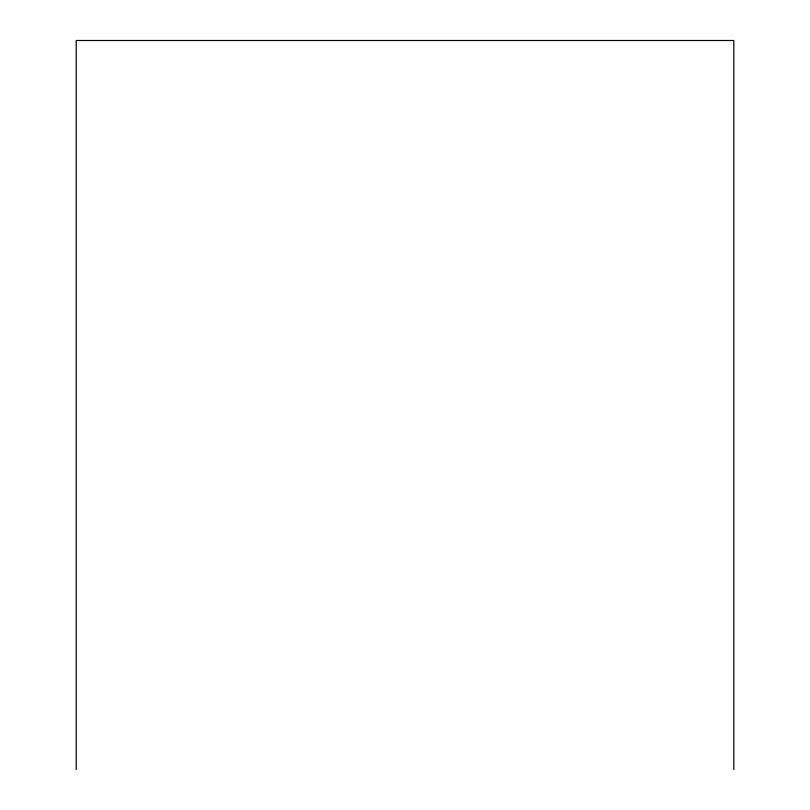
<?xml version="1.0" encoding="UTF-8"?>
<svg xmlns="http://www.w3.org/2000/svg" width="810" height="810" viewBox="0 0 810 810"><rect width="100%" height="100%" fill="white"/><g stroke="black" fill="none" stroke-linecap="round" stroke-linejoin="round"><path stroke-width="1.21" d="M733.799 769.5L733.799 40.5L76.201 40.5L76.201 769.5"/></g></svg>
